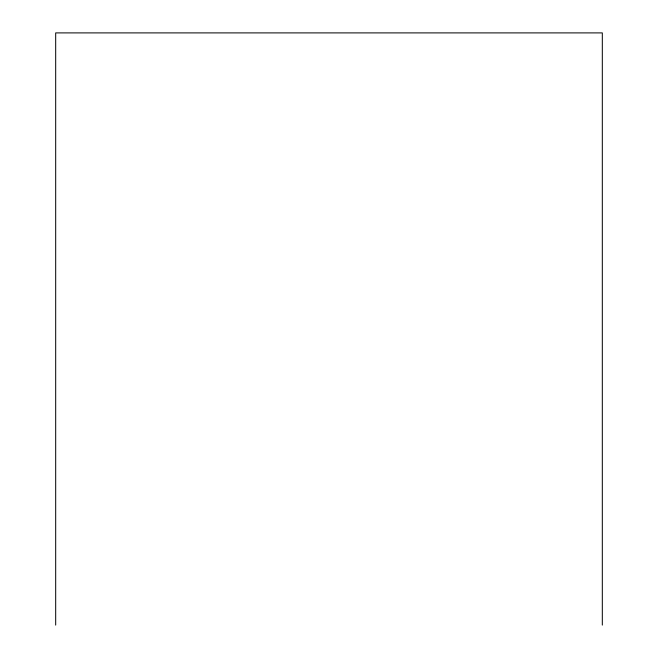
<?xml version="1.0" encoding="UTF-8"?>
<svg xmlns="http://www.w3.org/2000/svg" width="658" height="658" viewBox="0 0 658 658"><rect width="100%" height="100%" fill="white"/><g stroke="black" fill="none" stroke-linecap="round" stroke-linejoin="round"><path stroke-width="0.99" d="M602.317 625.1L602.317 32.9L55.683 32.9L55.683 625.1"/></g></svg>
